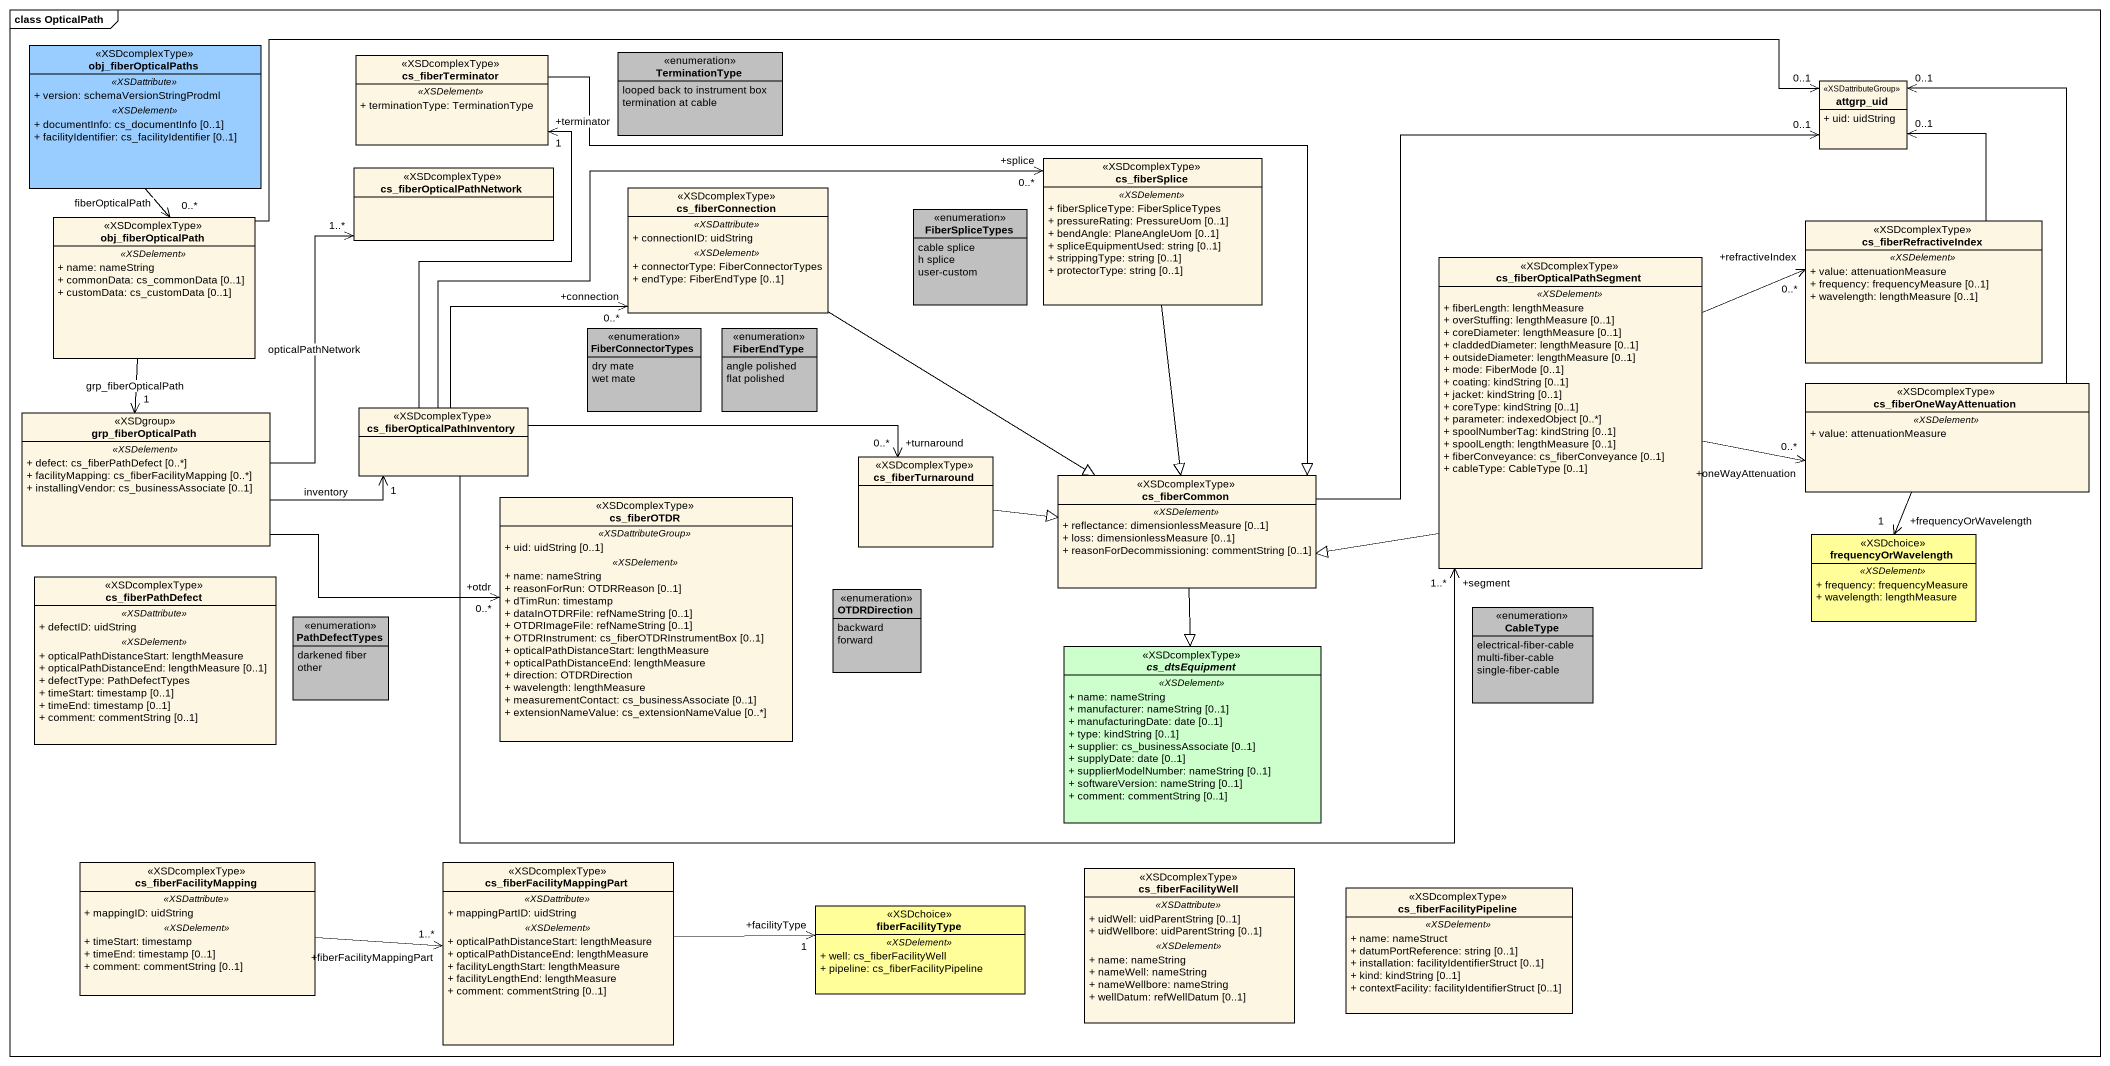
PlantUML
@startuml
mainframe class OpticalPath
hide circle
hide empty members
skinparam classAttributeIconSize 0
class obj_fiberOpticalPaths <<XSDcomplexType>> #99CCFF {
  .. <<XSDattribute>> ..
  + version: schemaVersionStringProdml
  .. <<XSDelement>> ..
  + documentInfo: cs_documentInfo [0..1]
  + facilityIdentifier: cs_facilityIdentifier [0..1]
}
class cs_fiberTerminator <<XSDcomplexType>> {
  .. <<XSDelement>> ..
  + terminationType: TerminationType
}
enum TerminationType #C0C0C0 {
  looped back to instrument box
  termination at cable
}
class attgrp_uid <<XSDattributeGroup>> {
  + uid: uidString
}
class cs_fiberOpticalPathNetwork <<XSDcomplexType>>
class cs_fiberSplice <<XSDcomplexType>> {
  .. <<XSDelement>> ..
  + fiberSpliceType: FiberSpliceTypes
  + pressureRating: PressureUom [0..1]
  + bendAngle: PlaneAngleUom [0..1]
  + spliceEquipmentUsed: string [0..1]
  + strippingType: string [0..1]
  + protectorType: string [0..1]
}
class obj_fiberOpticalPath <<XSDcomplexType>> {
  .. <<XSDelement>> ..
  + name: nameString
  + commonData: cs_commonData [0..1]
  + customData: cs_customData [0..1]
}
class cs_fiberConnection <<XSDcomplexType>> {
  .. <<XSDattribute>> ..
  + connectionID: uidString
  .. <<XSDelement>> ..
  + connectorType: FiberConnectorTypes
  + endType: FiberEndType [0..1]
}
enum FiberSpliceTypes #C0C0C0 {
  cable splice
  h splice
  user-custom
}
class cs_fiberRefractiveIndex <<XSDcomplexType>> {
  .. <<XSDelement>> ..
  + value: attenuationMeasure
  + frequency: frequencyMeasure [0..1]
  + wavelength: lengthMeasure [0..1]
}
class cs_fiberOpticalPathSegment <<XSDcomplexType>> {
  .. <<XSDelement>> ..
  + fiberLength: lengthMeasure
  + overStuffing: lengthMeasure [0..1]
  + coreDiameter: lengthMeasure [0..1]
  + claddedDiameter: lengthMeasure [0..1]
  + outsideDiameter: lengthMeasure [0..1]
  + mode: FiberMode [0..1]
  + coating: kindString [0..1]
  + jacket: kindString [0..1]
  + coreType: kindString [0..1]
  + parameter: indexedObject [0..*]
  + spoolNumberTag: kindString [0..1]
  + spoolLength: lengthMeasure [0..1]
  + fiberConveyance: cs_fiberConveyance [0..1]
  + cableType: CableType [0..1]
}
enum FiberConnectorTypes #C0C0C0 {
  dry mate
  wet mate
}
enum FiberEndType #C0C0C0 {
  angle polished
  flat polished
}
class cs_fiberOneWayAttenuation <<XSDcomplexType>> {
  .. <<XSDelement>> ..
  + value: attenuationMeasure
}
class grp_fiberOpticalPath <<XSDgroup>> {
  .. <<XSDelement>> ..
  + defect: cs_fiberPathDefect [0..*]
  + facilityMapping: cs_fiberFacilityMapping [0..*]
  + installingVendor: cs_businessAssociate [0..1]
}
class cs_fiberOpticalPathInventory <<XSDcomplexType>>
class cs_fiberTurnaround <<XSDcomplexType>>
class cs_fiberCommon <<XSDcomplexType>> {
  .. <<XSDelement>> ..
  + reflectance: dimensionlessMeasure [0..1]
  + loss: dimensionlessMeasure [0..1]
  + reasonForDecommissioning: commentString [0..1]
}
class cs_fiberOTDR <<XSDcomplexType>> {
  .. <<XSDattributeGroup>> ..
  + uid: uidString [0..1]
  .. <<XSDelement>> ..
  + name: nameString
  + reasonForRun: OTDRReason [0..1]
  + dTimRun: timestamp
  + dataInOTDRFile: refNameString [0..1]
  + OTDRImageFile: refNameString [0..1]
  + OTDRInstrument: cs_fiberOTDRInstrumentBox [0..1]
  + opticalPathDistanceStart: lengthMeasure
  + opticalPathDistanceEnd: lengthMeasure
  + direction: OTDRDirection
  + wavelength: lengthMeasure
  + measurementContact: cs_businessAssociate [0..1]
  + extensionNameValue: cs_extensionNameValue [0..*]
}
class frequencyOrWavelength <<XSDchoice>> #FFFE99 {
  .. <<XSDelement>> ..
  + frequency: frequencyMeasure
  + wavelength: lengthMeasure
}
class cs_fiberPathDefect <<XSDcomplexType>> {
  .. <<XSDattribute>> ..
  + defectID: uidString
  .. <<XSDelement>> ..
  + opticalPathDistanceStart: lengthMeasure
  + opticalPathDistanceEnd: lengthMeasure [0..1]
  + defectType: PathDefectTypes
  + timeStart: timestamp [0..1]
  + timeEnd: timestamp [0..1]
  + comment: commentString [0..1]
}
enum PathDefectTypes #C0C0C0 {
  darkened fiber
  other
}
enum OTDRDirection #C0C0C0 {
  backward
  forward
}
enum CableType #C0C0C0 {
  electrical-fiber-cable
  multi-fiber-cable
  single-fiber-cable
}
abstract class cs_dtsEquipment <<XSDcomplexType>> #CCFFCC {
  .. <<XSDelement>> ..
  + name: nameString
  + manufacturer: nameString [0..1]
  + manufacturingDate: date [0..1]
  + type: kindString [0..1]
  + supplier: cs_businessAssociate [0..1]
  + supplyDate: date [0..1]
  + supplierModelNumber: nameString [0..1]
  + softwareVersion: nameString [0..1]
  + comment: commentString [0..1]
}
class cs_fiberFacilityMapping <<XSDcomplexType>> {
  .. <<XSDattribute>> ..
  + mappingID: uidString
  .. <<XSDelement>> ..
  + timeStart: timestamp
  + timeEnd: timestamp [0..1]
  + comment: commentString [0..1]
}
class cs_fiberFacilityMappingPart <<XSDcomplexType>> {
  .. <<XSDattribute>> ..
  + mappingPartID: uidString
  .. <<XSDelement>> ..
  + opticalPathDistanceStart: lengthMeasure
  + opticalPathDistanceEnd: lengthMeasure
  + facilityLengthStart: lengthMeasure
  + facilityLengthEnd: lengthMeasure
  + comment: commentString [0..1]
}
class cs_fiberFacilityWell <<XSDcomplexType>> {
  .. <<XSDattribute>> ..
  + uidWell: uidParentString [0..1]
  + uidWellbore: uidParentString [0..1]
  .. <<XSDelement>> ..
  + name: nameString
  + nameWell: nameString
  + nameWellbore: nameString
  + wellDatum: refWellDatum [0..1]
}
class cs_fiberFacilityPipeline <<XSDcomplexType>> {
  .. <<XSDelement>> ..
  + name: nameStruct
  + datumPortReference: string [0..1]
  + installation: facilityIdentifierStruct [0..1]
  + kind: kindString [0..1]
  + contextFacility: facilityIdentifierStruct [0..1]
}
class fiberFacilityType <<XSDchoice>> #FFFE99 {
  .. <<XSDelement>> ..
  + well: cs_fiberFacilityWell
  + pipeline: cs_fiberFacilityPipeline
}
obj_fiberOpticalPaths --> "0..*" obj_fiberOpticalPath : fiberOpticalPath
cs_fiberTerminator -right-|> cs_fiberCommon
cs_fiberSplice --|> cs_fiberCommon
obj_fiberOpticalPath -right-> "0..1" attgrp_uid
obj_fiberOpticalPath --> "1" grp_fiberOpticalPath : grp_fiberOpticalPath
cs_fiberConnection --|> cs_fiberCommon
cs_fiberRefractiveIndex -up-> "0..1" attgrp_uid
cs_fiberOpticalPathSegment -right-> "+refractiveIndex\n0..*" cs_fiberRefractiveIndex
cs_fiberOpticalPathSegment -right-> "+oneWayAttenuation\n0..*" cs_fiberOneWayAttenuation
cs_fiberOpticalPathSegment -left-|> cs_fiberCommon
cs_fiberOneWayAttenuation -up-> "0..1" attgrp_uid
cs_fiberOneWayAttenuation --> "+frequencyOrWavelength\n1" frequencyOrWavelength
grp_fiberOpticalPath -up-> "1..*" cs_fiberOpticalPathNetwork : opticalPathNetwork
grp_fiberOpticalPath -right-> "1" cs_fiberOpticalPathInventory : inventory
grp_fiberOpticalPath -right-> "+otdr\n0..*" cs_fiberOTDR
cs_fiberOpticalPathInventory -up-> "+terminator\n1" cs_fiberTerminator
cs_fiberOpticalPathInventory -right-> "+splice\n0..*" cs_fiberSplice
cs_fiberOpticalPathInventory -up-> "+connection\n0..*" cs_fiberConnection
cs_fiberOpticalPathInventory -right-> "+segment\n1..*" cs_fiberOpticalPathSegment
cs_fiberOpticalPathInventory -right-> "+turnaround\n0..*" cs_fiberTurnaround
cs_fiberTurnaround -right-|> cs_fiberCommon
cs_fiberCommon -up-> "0..1" attgrp_uid
cs_fiberCommon --|> cs_dtsEquipment
cs_fiberFacilityMapping -right-> "+fiberFacilityMappingPart\n1..*" cs_fiberFacilityMappingPart
cs_fiberFacilityMappingPart -right-> "+facilityType\n1" fiberFacilityType
@enduml
